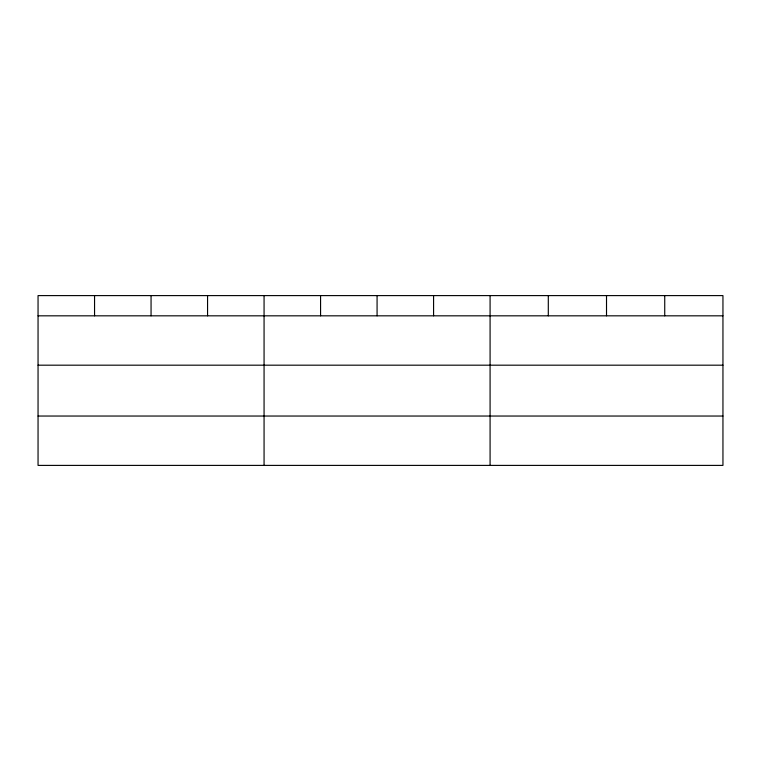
<?xml version="1.0" encoding="UTF-8"?>
<svg xmlns="http://www.w3.org/2000/svg" width="761" height="761" viewBox="0 0 761 761"><rect width="100%" height="100%" fill="white"/><g stroke="black" fill="none" stroke-linecap="round" stroke-linejoin="round"><path stroke-width="1.14" d="M722.95 365.185L722.95 295.601L38.05 295.601L38.05 465.399L722.95 465.399L722.95 365.185L38.05 365.185M38.05 315.825L722.95 315.825M38.05 416.039L722.95 416.039M664.733 295.601L664.733 315.825M606.517 295.601L606.517 315.825M548.301 295.601L548.301 315.825M490.084 295.601L490.084 465.399M433.58 295.601L433.58 315.825M377.075 295.601L377.075 315.825M320.571 295.601L320.571 315.825M264.067 295.601L264.067 465.399M207.563 295.601L207.563 315.825M151.059 295.601L151.059 315.825M94.554 295.601L94.554 315.825"/></g></svg>
